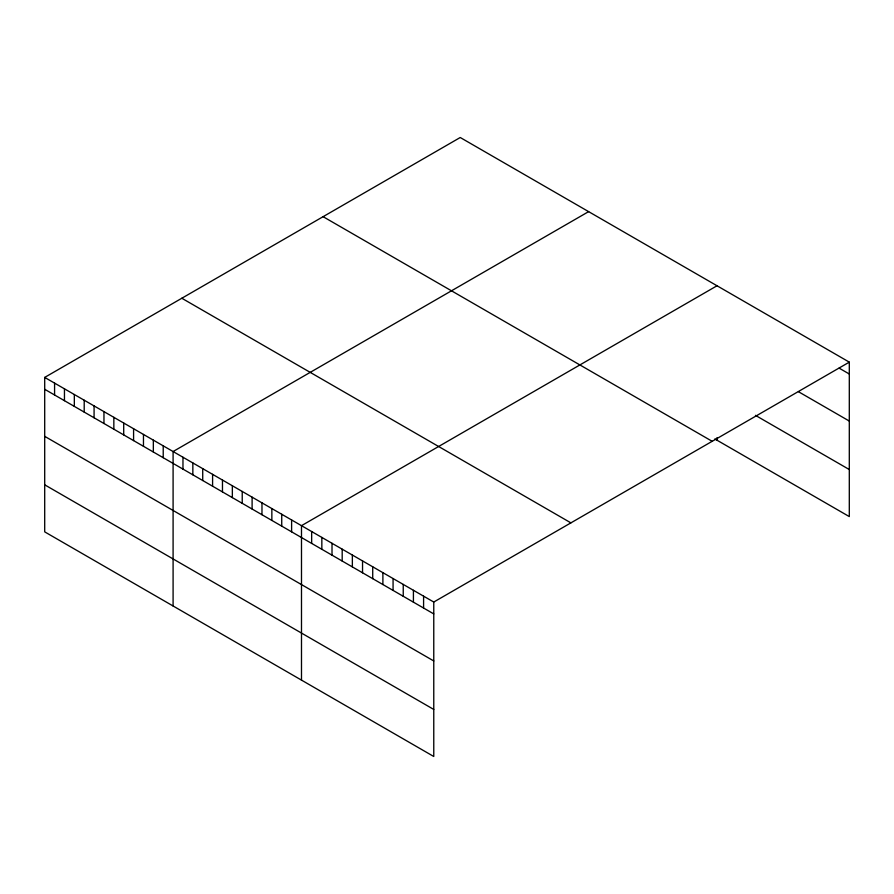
<?xml version="1.0" encoding="UTF-8"?>
<svg xmlns="http://www.w3.org/2000/svg" width="894" height="894" viewBox="0 0 894 894"><rect width="100%" height="100%" fill="white"/><g stroke="black" fill="none" stroke-linecap="round" stroke-linejoin="round"><path stroke-width="1.34" d="M849.3 362.137L433.769 602.042L433.769 756.492L44.7 531.863L44.7 377.413L460.231 137.508L849.3 362.137L849.3 516.587L714.82 438.943M588.621 211.632L173.09 451.537L173.09 605.987M717.022 285.767L301.49 525.672L301.49 680.122M839.12 368.127L849.3 374.005M798.42 391.684L849.3 421.063M755.452 415.352L849.3 469.54M323.103 216.683L712.172 441.301M181.828 298.25L570.897 522.867M44.7 377.413L433.769 602.042M44.7 389.281L433.769 613.91M44.7 436.339L433.769 660.957M44.7 484.816L433.769 709.445M717.022 437.602L717.022 440.217M423.588 596.164L423.588 608.032M413.419 590.286L413.419 602.165M403.239 584.419L403.239 596.287M393.069 578.541L393.069 590.409M382.889 572.663L382.889 584.542M372.72 566.796L372.72 578.664M362.539 560.918L362.539 572.786M352.359 555.04L352.359 566.908M342.19 549.162L342.19 561.041M332.009 543.295L332.009 555.163M321.84 537.417L321.84 549.285M311.66 531.539L311.66 543.418M291.612 519.962L291.612 531.841M281.733 514.262L281.733 526.13M271.854 508.563L271.854 520.431M261.976 502.864L261.976 514.732M252.108 497.153L252.108 509.032M242.229 491.454L242.229 503.322M232.351 485.755L232.351 497.623M222.472 480.056L222.472 491.923M212.593 474.345L212.593 486.224M202.726 468.646L202.726 480.514M192.847 462.947L192.847 474.815M182.968 457.247L182.968 469.115M163.222 445.838L163.222 457.706M153.343 440.139L153.343 452.006M143.465 434.439L143.465 446.307M133.586 428.729L133.586 440.597M123.707 423.03L123.707 434.897M113.84 417.33L113.84 429.198M103.961 411.631L103.961 423.499M94.082 405.921L94.082 417.789M84.204 400.221L84.204 412.089M74.325 394.522L74.325 406.39M64.457 388.823L64.457 400.691M54.579 383.113L54.579 394.98"/></g></svg>
